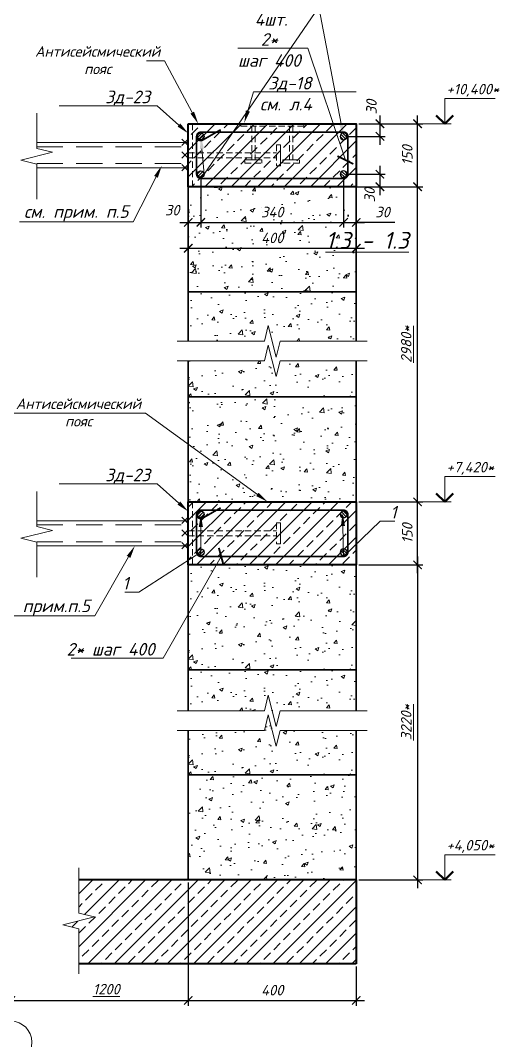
# Model space of a CAD drawing. Header units: millimetres. Extents: x -1807136 to 69844, y 23614 to 410608.
# Drawn here: x 14688 to 15829, y 41194 to 43622 of the extents above; entities that cross this region are included whole.
import ezdxf
from ezdxf import colors
from ezdxf.entities.mleader import LeaderData, LeaderLine
from ezdxf.enums import TextEntityAlignment as Align
from ezdxf.math import Vec2, Vec3

# ---------------------------------------------------------------- set-up
doc = ezdxf.new("R2010")
doc.units = ezdxf.units.MM
doc.header["$PDMODE"] = 3
doc.linetypes.add('HIDDEN', pattern=[0.375, 0.25, -0.125])
doc.layers.get('0').update_dxf_attribs({"lineweight": 5})
doc.layers.get('Defpoints').update_dxf_attribs({"lineweight": 0})
for name, color, linetype, lineweight in [('!!!Металл', 7, 'Continuous', 15), ('#Cварка', 96, 'Continuous', 30), ('#Dimensions', 7, 'Continuous', 9), ('#Арматура', 152, 'Continuous', 30), ('#Бетон разрез', 22, 'Continuous', 40), ('#Выноски', 7, 'Continuous', 15), ('#Газобетон', 152, 'Continuous', 35), ('#Оси', 7, 'Continuous', 9), ('#разм', 7, 'Continuous', 9), ('A-okno', 7, 'Continuous', 0), ('k_ Каркасы', 66, 'Continuous', 0)]:
    doc.layers.add(name, color=color, linetype=linetype, lineweight=lineweight)
doc.layers.add('#Hatch', color=7, linetype='Continuous', lineweight=5, true_color=0x525252)
doc.styles.add('STEP PR', font='isocpeui.ttf')
doc.dimstyles.new('SPDS', dxfattribs={"dimscale": 10, "dimtxt": 2.5, "dimasz": 2, "dimexe": 1.25, "dimexo": 0.625, "dimtad": 1, "dimdec": 0, "dimrnd": 0.001, "dimtxsty": 'STEP PR', "dimblk": 'ARCHTICK', "dimcen": 2.5, "dimdle": 2, "dimclrd": 256, "dimclre": 256, "dimclrt": 7, "dimadec": 0, "dimazin": 2, "dimtfac": 0.75, "dimtdec": 0, "dimtmove": 1, "dimatfit": 3, "dimfxl": 1, "dimtolj": 1, "dimarcsym": 1})

# ---------------------------------------------------------------- blocks, each defined once
blk = doc.blocks.new('*U45')
at = {"color": 0, "linetype": 'ByBlock', "lineweight": -2}
for p, q in [((2.78125, 0), (3.09375, 1.25)), ((3.09375, 1.25), (3.71875, -1.25)), ((2.78125, 0), (0, 0)), ((3.71875, -1.25), (4.03125, 0)), ((6.8125, 0), (4.03125, 0))]:
    blk.add_line(p, q, dxfattribs=at)
blk = doc.blocks.new('*U7')
at = {"layer": '#Арматура', "lineweight": 0}
h = blk.add_hatch(dxfattribs=at)
h.set_pattern_fill('ANSI31', scale=1.6)
edge = h.paths.add_edge_path()
edge.add_arc((0, 8), 8, 0, 360)
blk.add_circle((0, 8), 8)
blk = doc.blocks.new('Г.б.250х400')
at = {"layer": '#Hatch'}
h = blk.add_hatch(dxfattribs=at)
h.set_pattern_fill('AR-CONC', color=256, scale=0.5)
h.paths.add_polyline_path([(400, 250), (0, 250), (0, 0), (400, 0)])
at = {"layer": '#Газобетон'}
blk.add_lwpolyline([(0, 0), (400, 0), (400, 250), (0, 250)], close=True, dxfattribs=at)
blk = doc.blocks.new('*U309')
at = {"color": 0, "linetype": 'ByBlock', "lineweight": -2}
for p, q in [((2.78125, 0), (3.09375, 1.25)), ((3.09375, 1.25), (3.71875, -1.25)), ((2.78125, 0), (0, 0)), ((3.71875, -1.25), (4.03125, 0)), ((6.8125, 0), (4.03125, 0))]:
    blk.add_line(p, q, dxfattribs=at)
blk = doc.blocks.new('*U13')
at = {"color": 0, "linetype": 'ByBlock', "lineweight": -2}
for p, q in [((6.917, 0), (7.229, 1.25)), ((7.229, 1.25), (7.854, -1.25)), ((6.917, 0), (0, 0)), ((7.854, -1.25), (8.167, 0)), ((15.083, 0), (8.167, 0))]:
    blk.add_line(p, q, dxfattribs=at)
blk = doc.blocks.new('*U11')
at = {"color": 0, "linetype": 'ByBlock', "lineweight": -2}
for p, q in [((3.583, 0), (3.896, 1.25)), ((3.896, 1.25), (4.521, -1.25)), ((3.583, 0), (0, 0)), ((4.521, -1.25), (4.833, 0)), ((8.417, 0), (4.833, 0))]:
    blk.add_line(p, q, dxfattribs=at)
blk = doc.blocks.new('*U16')
for p, q in [((-0.5, 0.5), (0.5, -0.5)), ((0.5, 0.5), (-0.5, -0.5)), ((1.5, 0.5), (2.5, -0.5)), ((2.5, 0.5), (1.5, -0.5)), ((3.5, 0.5), (4.5, -0.5)), ((4.5, 0.5), (3.5, -0.5))]:
    blk.add_line(p, q)
blk = doc.blocks.new('*U21')
at = {"layer": '#разм', "ltscale": 100, "elevation": 0}
for points in [[(4577173, -920400), (4578375, -920400)], [(4577173, -921000), (4577173, -920400)], [(4575899, -921000), (4577323, -921000)]]:
    blk.add_lwpolyline(points, dxfattribs=at)
at = {"layer": 'A-okno', "color": 0, "lineweight": 50, "ltscale": 100, "elevation": 0}
for points in [[(4577173, -921000), (4576973, -920800)], [(4577173, -921000), (4577373, -920800)]]:
    blk.add_lwpolyline(points, dxfattribs=at)
at = {"layer": '#разм', "style": 'STEP PR'}
for tag, p in [('ОТМЕТКА', (4577216, -920299)), ('ПРИМЕЧАНИЕ', (4577314, -920711))]:
    blk.add_attdef(tag, p, '', height=250, dxfattribs=at)
blk = doc.blocks.new('_ArchTick')
at = {"color": 0, "linetype": 'ByBlock', "const_width": 0.15}
blk.add_lwpolyline([(-0.5, -0.5), (0.5, 0.5)], dxfattribs=at)
blk = doc.blocks.new('*D25')
at = {"layer": '#Dimensions', "lineweight": -2, "transparency": 16777216}
for p, q in [((15633.8, 42346.4), (15633.8, 41556.4)), ((15493.9, 42326.4), (15646.3, 42326.4)), ((15493.9, 41576.4), (15646.3, 41576.4))]:
    blk.add_line(p, q, dxfattribs=at)
at = {"layer": 'Defpoints', "color": 0, "lineweight": 40, "transparency": 16777216}
for p in [(15487.7, 42326.4), (15487.7, 41576.4), (15633.8, 41576.4)]:
    blk.add_point(p, dxfattribs=at)
at = {"layer": '#Dimensions', "lineweight": -2, "transparency": 16777216, "xscale": 20, "yscale": 20, "zscale": 20}
for p, rotation in [((15633.8, 42326.4), 90), ((15633.8, 41576.4), 270)]:
    blk.add_blockref('_ArchTick', p, dxfattribs=dict(at, rotation=rotation))
at = {"layer": '#Dimensions', "transparency": 16777216, "insert": (15606.8, 41951.4), "char_height": 25, "attachment_point": 5, "rotation": 90, "style": 'STEP PR'}
blk.add_mtext('\\A1;\\L3220*', dxfattribs=at)
blk = doc.blocks.new('*D26')
at = {"layer": '#Dimensions', "lineweight": -2, "transparency": 16777216}
for p, q in [((15493.9, 42476.4), (15646.3, 42476.4)), ((15633.8, 42306.4), (15633.8, 42496.4)), ((15493.9, 42326.4), (15646.3, 42326.4))]:
    blk.add_line(p, q, dxfattribs=at)
at = {"layer": 'Defpoints', "color": 0, "lineweight": 40, "transparency": 16777216}
for p in [(15487.7, 42476.4), (15633.8, 42476.4), (15487.7, 42326.4)]:
    blk.add_point(p, dxfattribs=at)
at = {"layer": '#Dimensions', "lineweight": -2, "transparency": 16777216, "xscale": 20, "yscale": 20, "zscale": 20}
for p, rotation in [((15633.8, 42476.4), 90), ((15633.8, 42326.4), 270)]:
    blk.add_blockref('_ArchTick', p, dxfattribs=dict(at, rotation=rotation))
at = {"layer": '#Dimensions', "transparency": 16777216, "insert": (15609.3, 42401.4), "char_height": 25, "attachment_point": 5, "rotation": 90, "style": 'STEP PR'}
blk.add_mtext('\\A1;150', dxfattribs=at)
blk = doc.blocks.new('*D27')
at = {"layer": '#Dimensions', "lineweight": -2, "transparency": 16777216}
for p, q in [((15633.8, 42456.4), (15633.8, 43246.4)), ((15493.9, 43226.4), (15646.3, 43226.4)), ((15493.9, 42476.4), (15646.3, 42476.4))]:
    blk.add_line(p, q, dxfattribs=at)
at = {"layer": 'Defpoints', "color": 0, "lineweight": 40, "transparency": 16777216}
for p in [(15487.7, 43226.4), (15633.8, 43226.4), (15487.7, 42476.4)]:
    blk.add_point(p, dxfattribs=at)
at = {"layer": '#Dimensions', "lineweight": -2, "transparency": 16777216, "xscale": 20, "yscale": 20, "zscale": 20}
for p, rotation in [((15633.8, 43226.4), 90), ((15633.8, 42476.4), 270)]:
    blk.add_blockref('_ArchTick', p, dxfattribs=dict(at, rotation=rotation))
at = {"layer": '#Dimensions', "transparency": 16777216, "insert": (15606.8, 42851.4), "char_height": 25, "attachment_point": 5, "rotation": 90, "style": 'STEP PR'}
blk.add_mtext('\\A1;\\L2980*', dxfattribs=at)
blk = doc.blocks.new('*D28')
at = {"layer": '#Dimensions', "lineweight": -2, "transparency": 16777216}
for p, q in [((15493.9, 43376.4), (15646.3, 43376.4)), ((15633.8, 43206.4), (15633.8, 43396.4)), ((15493.9, 43226.4), (15646.3, 43226.4))]:
    blk.add_line(p, q, dxfattribs=at)
at = {"layer": 'Defpoints', "color": 0, "lineweight": 40, "transparency": 16777216}
for p in [(15487.7, 43376.4), (15633.8, 43376.4), (15487.7, 43226.4)]:
    blk.add_point(p, dxfattribs=at)
at = {"layer": '#Dimensions', "lineweight": -2, "transparency": 16777216, "xscale": 20, "yscale": 20, "zscale": 20}
for p, rotation in [((15633.8, 43376.4), 90), ((15633.8, 43226.4), 270)]:
    blk.add_blockref('_ArchTick', p, dxfattribs=dict(at, rotation=rotation))
at = {"layer": '#Dimensions', "transparency": 16777216, "insert": (15609.3, 43301.4), "char_height": 25, "attachment_point": 5, "rotation": 90, "style": 'STEP PR'}
blk.add_mtext('\\A1;150', dxfattribs=at)
blk = doc.blocks.new('*D39')
at = {"layer": '#Dimensions', "lineweight": -2, "transparency": 16777216}
for p, q in [((15087.7, 43370.1), (15087.7, 43067.6)), ((15487.7, 43370.1), (15487.7, 43067.6)), ((15067.7, 43080.1), (15507.7, 43080.1))]:
    blk.add_line(p, q, dxfattribs=at)
at = {"layer": 'Defpoints', "color": 0, "lineweight": 40, "transparency": 16777216}
for p in [(15087.7, 43376.4), (15487.7, 43376.4), (15487.7, 43080.1)]:
    blk.add_point(p, dxfattribs=at)
at = {"layer": '#Dimensions', "lineweight": -2, "transparency": 16777216, "xscale": 20, "yscale": 20, "zscale": 20, "rotation": 180}
blk.add_blockref('_ArchTick', (15087.7, 43080.1), dxfattribs=at)
at = {"layer": '#Dimensions', "lineweight": -2, "transparency": 16777216, "xscale": 20, "yscale": 20, "zscale": 20}
blk.add_blockref('_ArchTick', (15487.7, 43080.1), dxfattribs=at)
at = {"layer": '#Dimensions', "transparency": 16777216, "insert": (15287.7, 43104.6), "char_height": 25, "attachment_point": 5, "style": 'STEP PR'}
blk.add_mtext('\\A1;400', dxfattribs=at)
blk = doc.blocks.new('*D40')
at = {"layer": '#Dimensions', "lineweight": -2, "transparency": 16777216}
for p, q in [((15117.7, 43250.1), (15117.7, 43129.2)), ((15087.7, 43220.1), (15087.7, 43129.2)), ((15067.7, 43141.7), (15137.7, 43141.7))]:
    blk.add_line(p, q, dxfattribs=at)
at = {"layer": 'Defpoints', "color": 0, "lineweight": 40, "transparency": 16777216}
for p in [(15117.7, 43256.4), (15087.7, 43226.4), (15117.7, 43141.7)]:
    blk.add_point(p, dxfattribs=at)
at = {"layer": '#Dimensions', "lineweight": -2, "transparency": 16777216, "xscale": 20, "yscale": 20, "zscale": 20, "rotation": 180}
blk.add_blockref('_ArchTick', (15087.7, 43141.7), dxfattribs=at)
at = {"layer": '#Dimensions', "lineweight": -2, "transparency": 16777216, "xscale": 20, "yscale": 20, "zscale": 20}
blk.add_blockref('_ArchTick', (15117.7, 43141.7), dxfattribs=at)
at = {"layer": '#Dimensions', "transparency": 16777216, "insert": (15049.5, 43170.7), "char_height": 25, "attachment_point": 5, "style": 'STEP PR'}
blk.add_mtext('\\A1;30', dxfattribs=at)
blk = doc.blocks.new('*D41')
at = {"layer": '#Dimensions', "lineweight": -2, "transparency": 16777216}
for p, q in [((15117.7, 43250.1), (15117.7, 43129.2)), ((15457.7, 43250.1), (15457.7, 43129.2)), ((15097.7, 43141.7), (15477.7, 43141.7))]:
    blk.add_line(p, q, dxfattribs=at)
at = {"layer": 'Defpoints', "color": 0, "lineweight": 40, "transparency": 16777216}
for p in [(15117.7, 43256.4), (15457.7, 43256.4), (15457.7, 43141.7)]:
    blk.add_point(p, dxfattribs=at)
at = {"layer": '#Dimensions', "lineweight": -2, "transparency": 16777216, "xscale": 20, "yscale": 20, "zscale": 20, "rotation": 180}
blk.add_blockref('_ArchTick', (15117.7, 43141.7), dxfattribs=at)
at = {"layer": '#Dimensions', "lineweight": -2, "transparency": 16777216, "xscale": 20, "yscale": 20, "zscale": 20}
blk.add_blockref('_ArchTick', (15457.7, 43141.7), dxfattribs=at)
at = {"layer": '#Dimensions', "transparency": 16777216, "insert": (15287.7, 43166.2), "char_height": 25, "attachment_point": 5, "style": 'STEP PR'}
blk.add_mtext('\\A1;340', dxfattribs=at)
blk = doc.blocks.new('*D42')
at = {"layer": '#Dimensions', "lineweight": -2, "transparency": 16777216}
for p, q in [((15457.7, 43250.1), (15457.7, 43129.2)), ((15487.7, 43220.1), (15487.7, 43129.2)), ((15437.7, 43141.7), (15507.7, 43141.7)), ((15579.9, 43141.7), (15487.7, 43141.7))]:
    blk.add_line(p, q, dxfattribs=at)
at = {"layer": 'Defpoints', "color": 0, "lineweight": 40, "transparency": 16777216}
for p in [(15457.7, 43256.4), (15487.7, 43226.4), (15487.7, 43141.7)]:
    blk.add_point(p, dxfattribs=at)
at = {"layer": '#Dimensions', "lineweight": -2, "transparency": 16777216, "xscale": 20, "yscale": 20, "zscale": 20, "rotation": 180}
blk.add_blockref('_ArchTick', (15457.7, 43141.7), dxfattribs=at)
at = {"layer": '#Dimensions', "lineweight": -2, "transparency": 16777216, "xscale": 20, "yscale": 20, "zscale": 20}
blk.add_blockref('_ArchTick', (15487.7, 43141.7), dxfattribs=at)
at = {"layer": '#Dimensions', "transparency": 16777216, "insert": (15550.4, 43166.2), "char_height": 25, "attachment_point": 5, "style": 'STEP PR'}
blk.add_mtext('\\A1;30', dxfattribs=at)
blk = doc.blocks.new('*D43')
at = {"layer": '#Dimensions', "lineweight": -2, "transparency": 16777216}
for p, q in [((15493.9, 43376.4), (15556.6, 43376.4)), ((15544.1, 43396.4), (15544.1, 43326.4)), ((15463.9, 43346.4), (15556.6, 43346.4))]:
    blk.add_line(p, q, dxfattribs=at)
at = {"layer": 'Defpoints', "color": 0, "lineweight": 40, "transparency": 16777216}
for p in [(15487.7, 43376.4), (15457.7, 43346.4), (15544.1, 43346.4)]:
    blk.add_point(p, dxfattribs=at)
at = {"layer": '#Dimensions', "lineweight": -2, "transparency": 16777216, "xscale": 20, "yscale": 20, "zscale": 20}
for p, rotation in [((15544.1, 43376.4), 90), ((15544.1, 43346.4), 270)]:
    blk.add_blockref('_ArchTick', p, dxfattribs=dict(at, rotation=rotation))
at = {"layer": '#Dimensions', "transparency": 16777216, "insert": (15523.9, 43416.1), "char_height": 25, "attachment_point": 5, "rotation": 90, "style": 'STEP PR'}
blk.add_mtext('\\A1;30', dxfattribs=at)
blk = doc.blocks.new('*D44')
at = {"layer": '#Dimensions', "lineweight": -2, "transparency": 16777216}
for p, q in [((15463.9, 43256.4), (15556.6, 43256.4)), ((15544.1, 43276.4), (15544.1, 43206.4)), ((15463.9, 43226.4), (15556.6, 43226.4))]:
    blk.add_line(p, q, dxfattribs=at)
at = {"layer": 'Defpoints', "color": 0, "lineweight": 40, "transparency": 16777216}
for p in [(15457.7, 43256.4), (15457.7, 43226.4), (15544.1, 43226.4)]:
    blk.add_point(p, dxfattribs=at)
at = {"layer": '#Dimensions', "lineweight": -2, "transparency": 16777216, "xscale": 20, "yscale": 20, "zscale": 20}
for p, rotation in [((15544.1, 43256.4), 90), ((15544.1, 43226.4), 270)]:
    blk.add_blockref('_ArchTick', p, dxfattribs=dict(at, rotation=rotation))
at = {"layer": '#Dimensions', "transparency": 16777216, "insert": (15519.6, 43206.4), "char_height": 25, "attachment_point": 5, "rotation": 90, "style": 'STEP PR'}
blk.add_mtext('\\A1;30', dxfattribs=at)
blk = doc.blocks.new('*D77')
at = {"layer": '#Dimensions', "lineweight": -2, "transparency": 16777216}
for p, q in [((15087.7, 41570.1), (15087.7, 41276.9)), ((14665.4, 41320.3), (14665.4, 41276.9)), ((14645.4, 41289.4), (15107.7, 41289.4))]:
    blk.add_line(p, q, dxfattribs=at)
at = {"layer": 'Defpoints', "color": 0, "lineweight": 40, "transparency": 16777216}
for p in [(15087.7, 41576.4), (14665.4, 41326.5), (15087.7, 41289.4)]:
    blk.add_point(p, dxfattribs=at)
at = {"layer": '#Dimensions', "lineweight": -2, "transparency": 16777216, "xscale": 20, "yscale": 20, "zscale": 20, "rotation": 180}
blk.add_blockref('_ArchTick', (14665.4, 41289.4), dxfattribs=at)
at = {"layer": '#Dimensions', "lineweight": -2, "transparency": 16777216, "xscale": 20, "yscale": 20, "zscale": 20}
blk.add_blockref('_ArchTick', (15087.7, 41289.4), dxfattribs=at)
at = {"layer": '#Dimensions', "transparency": 16777216, "insert": (14892.8, 41316.4), "char_height": 25, "attachment_point": 5, "style": 'STEP PR'}
blk.add_mtext('\\A1;\\L1200', dxfattribs=at)
blk = doc.blocks.new('*D308')
at = {"layer": '#Dimensions', "lineweight": -2, "transparency": 16777216}
for p, q in [((15087.7, 41570.1), (15087.7, 41276.9)), ((15487.7, 41370.1), (15487.7, 41276.9)), ((15067.7, 41289.4), (15507.7, 41289.4))]:
    blk.add_line(p, q, dxfattribs=at)
at = {"layer": 'Defpoints', "color": 0, "lineweight": 40, "transparency": 16777216}
for p in [(15087.7, 41576.4), (15487.7, 41376.4), (15487.7, 41289.4)]:
    blk.add_point(p, dxfattribs=at)
at = {"layer": '#Dimensions', "lineweight": -2, "transparency": 16777216, "xscale": 20, "yscale": 20, "zscale": 20, "rotation": 180}
blk.add_blockref('_ArchTick', (15087.7, 41289.4), dxfattribs=at)
at = {"layer": '#Dimensions', "lineweight": -2, "transparency": 16777216, "xscale": 20, "yscale": 20, "zscale": 20}
blk.add_blockref('_ArchTick', (15487.7, 41289.4), dxfattribs=at)
at = {"layer": '#Dimensions', "transparency": 16777216, "insert": (15287.7, 41313.9), "char_height": 25, "attachment_point": 5, "style": 'STEP PR'}
blk.add_mtext('\\A1;400', dxfattribs=at)

msp = doc.modelspace()

# ---------------------------------------------------------------- hatches: boundary and pattern name
at = {"layer": '#Hatch'}
h = msp.add_hatch(dxfattribs=at)
h.set_pattern_fill('ANSI33', color=256, scale=7, style=0)
h.paths.add_polyline_path([(15487.7, 43376.4), (15087.7, 43376.4), (15087.7, 43226.4), (15487.7, 43226.4)])
h.paths.add_polyline_path([(15487.7, 42476.4), (15087.7, 42476.4), (15087.7, 42326.4), (15487.7, 42326.4)])
h = msp.add_hatch(dxfattribs=at)
h.set_pattern_fill('AR-CONC', color=256, scale=0.5)
h.set_pattern_definition([(50, (15087.68, 42726.39), (91.092, -7.97), [9.525, -104.775]), (355, (15087.68, 42726.39), (-17.622, 95.528), [7.62, -83.82]), (100.451, (15095.27, 42725.73), (73.47, 87.559), [8.095, -89.045]), (46.184, (15087.68, 42751.79), (135.54, -21.02), [14.287, -157.162]), (96.636, (15098.98, 42750.04), (118.702, 123.713), [12.143, -133.568]), (351.184, (15087.68, 42751.8), (118.7, 123.713), [11.43, -125.73]), (21, (15100.38, 42745.44), (75.807, -51.133), [9.525, -104.775]), (326, (15100.38, 42745.44), (30.901, 92.094), [7.62, -83.82]), (71.451, (15106.7, 42741.18), (106.708, 40.961), [8.095, -89.045]), (37.5, (15087.683, 42726.393), (1.5443, 42.2775), [0, -82.804, 0, -85.09, 0, -84.1375]), (7.5, (15087.683, 42726.393), (33.41, 50.0903), [0, -48.514, 0, -80.899, 0, -32.0675]), (327.5, (15059.36, 42726.393), (67.7953, -2.8644), [0, -31.75, 0, -99.06, 0, -131.445]), (317.5, (15046.66, 42726.393), (74.0646, 12.713), [0, -41.275, 0, -65.786, 0, -93.345])])
h.paths.add_polyline_path([(15087.7, 42858.6), (15268.9, 42858.6), (15278.3, 42896.1), (15297.1, 42821.1), (15306.4, 42858.6), (15487.7, 42858.6), (15487.7, 42976.4), (15087.7, 42976.4)])
h.paths.add_polyline_path([(15268.9, 42812), (15087.7, 42812), (15087.7, 42726.4), (15487.7, 42726.4), (15487.7, 42812), (15306.4, 42812), (15297.1, 42774.5), (15278.3, 42849.5)])
h = msp.add_hatch(dxfattribs=at)
h.set_pattern_fill('AR-CONC', color=256, scale=0.5)
h.set_pattern_definition([(50, (15087.68, 42076.39), (91.092, -7.97), [9.525, -104.775]), (355, (15087.68, 42076.39), (-17.622, 95.528), [7.62, -83.82]), (100.451, (15095.27, 42075.73), (73.47, 87.559), [8.095, -89.045]), (46.184, (15087.68, 42101.79), (135.54, -21.02), [14.287, -157.162]), (96.636, (15098.98, 42100.04), (118.702, 123.713), [12.143, -133.568]), (351.184, (15087.68, 42101.8), (118.7, 123.713), [11.43, -125.73]), (21, (15100.38, 42095.44), (75.807, -51.133), [9.525, -104.775]), (326, (15100.38, 42095.44), (30.901, 92.094), [7.62, -83.82]), (71.451, (15106.7, 42091.18), (106.708, 40.961), [8.095, -89.045]), (37.5, (15087.683, 42076.393), (1.5443, 42.2775), [0, -82.804, 0, -85.09, 0, -84.1375]), (7.5, (15087.683, 42076.393), (33.41, 50.0903), [0, -48.514, 0, -80.899, 0, -32.0675]), (327.5, (15059.36, 42076.393), (67.7953, -2.8644), [0, -31.75, 0, -99.06, 0, -131.445]), (317.5, (15046.66, 42076.393), (74.0646, 12.713), [0, -41.275, 0, -65.786, 0, -93.345])])
h.paths.add_polyline_path([(15487.7, 42326.4), (15087.7, 42326.4), (15087.7, 42076.4), (15487.7, 42076.4)])
h = msp.add_hatch(dxfattribs=at)
h.set_pattern_fill('AR-CONC', color=256, scale=0.5)
h.set_pattern_definition([(50, (15087.68, 41826.39), (91.092, -7.97), [9.525, -104.775]), (355, (15087.68, 41826.39), (-17.622, 95.528), [7.62, -83.82]), (100.451, (15095.27, 41825.73), (73.47, 87.559), [8.095, -89.045]), (46.184, (15087.68, 41851.79), (135.54, -21.02), [14.287, -157.162]), (96.636, (15098.98, 41850.04), (118.702, 123.713), [12.143, -133.568]), (351.184, (15087.68, 41851.8), (118.7, 123.713), [11.43, -125.73]), (21, (15100.38, 41845.44), (75.807, -51.133), [9.525, -104.775]), (326, (15100.38, 41845.44), (30.901, 92.094), [7.62, -83.82]), (71.451, (15106.7, 41841.18), (106.708, 40.961), [8.095, -89.045]), (37.5, (15087.683, 41826.393), (1.5443, 42.2775), [0, -82.804, 0, -85.09, 0, -84.1375]), (7.5, (15087.683, 41826.393), (33.41, 50.0903), [0, -48.514, 0, -80.899, 0, -32.0675]), (327.5, (15059.36, 41826.393), (67.7953, -2.8644), [0, -31.75, 0, -99.06, 0, -131.445]), (317.5, (15046.66, 41826.393), (74.0646, 12.713), [0, -41.275, 0, -65.786, 0, -93.345])])
h.paths.add_polyline_path([(15087.7, 41978.7), (15268.9, 41978.7), (15278.3, 42016.2), (15297.1, 41941.2), (15306.4, 41978.7), (15487.7, 41978.7), (15487.7, 42076.4), (15087.7, 42076.4)])
h.paths.add_polyline_path([(15268.9, 41932), (15087.7, 41932), (15087.7, 41826.4), (15487.7, 41826.4), (15487.7, 41932), (15306.4, 41932), (15297.1, 41894.5), (15278.3, 41969.5)])
h = msp.add_hatch(dxfattribs=at)
h.set_pattern_fill('ANSI33', color=256, scale=7, style=0)
h.paths.add_polyline_path([(15487.7, 41576.4), (14826.9, 41576.4), (14826.9, 41497.5), (14864.4, 41488.1), (14789.4, 41469.3), (14826.9, 41460), (14826.9, 41376.4), (15487.7, 41376.4)])

# ---------------------------------------------------------------- linework, layer by layer
at = {"layer": '!!!Металл'}
for points in [[(14726.9, 43331.4), (15087.7, 43331.4)], [(14726.9, 43271.4), (15087.7, 43271.4)], [(14726.9, 42431.4), (15087.7, 42431.4)], [(14726.9, 42371.4), (15087.7, 42371.4)]]:
    msp.add_lwpolyline(points, dxfattribs=at)
at = {"layer": '!!!Металл', "linetype": 'HIDDEN', "ltscale": 250}
for points in [[(14726.9, 43321.4), (15087.7, 43321.4)], [(14726.9, 42421.4), (15087.7, 42421.4)]]:
    msp.add_lwpolyline(points, dxfattribs=at)
at = {"layer": '#Арматура', "linetype": 'HIDDEN', "lineweight": 18, "ltscale": 60}
for points in [[(15087.7, 43376.4), (15097.7, 43376.4), (15097.7, 43226.4), (15087.7, 43226.4)], [(15212.7, 43376.4), (15212.7, 43370.4), (15362.7, 43370.4), (15362.7, 43376.4)], [(15307.7, 43326.4), (15297.7, 43326.4), (15297.7, 43276.4), (15307.7, 43276.4)], [(15222.7, 43290.4), (15222.7, 43282.4), (15262.7, 43282.4), (15262.7, 43290.4)], [(15352.7, 43290.4), (15352.7, 43282.4), (15312.7, 43282.4), (15312.7, 43290.4)], [(15087.7, 42476.4), (15097.7, 42476.4), (15097.7, 42326.4), (15087.7, 42326.4)], [(15307.7, 42426.4), (15297.7, 42426.4), (15297.7, 42376.4), (15307.7, 42376.4)]]:
    msp.add_lwpolyline(points, close=True, dxfattribs=at)
for points in [[(15097.7, 43376.4), (15097.7, 43226.4)], [(15238.7, 43370.4), (15238.7, 43290.4)], [(15246.7, 43370.4), (15246.7, 43290.4)], [(15328.7, 43370.4), (15328.7, 43290.4)], [(15336.7, 43370.4), (15336.7, 43290.4)], [(15297.7, 43326.4), (15297.7, 43276.4)], [(15307.7, 43326.4), (15307.7, 43276.4)], [(15087.7, 43307.4), (15297.7, 43307.4)], [(15087.7, 43295.4), (15297.7, 43295.4)], [(15238.7, 43290.4), (15246.7, 43290.4)], [(15336.7, 43290.4), (15328.7, 43290.4)], [(15097.7, 42476.4), (15097.7, 42326.4)], [(15087.7, 42407.4), (15297.7, 42407.4)], [(15297.7, 42426.4), (15297.7, 42376.4)], [(15307.7, 42426.4), (15307.7, 42376.4)], [(15087.7, 42395.4), (15297.7, 42395.4)]]:
    msp.add_lwpolyline(points, dxfattribs=at)
at = {"layer": '#Бетон разрез'}
for points in [[(15087.7, 43376.4), (15487.7, 43376.4), (15487.7, 43226.4), (15087.7, 43226.4)], [(15087.7, 42476.4), (15487.7, 42476.4), (15487.7, 42326.4), (15087.7, 42326.4)]]:
    msp.add_lwpolyline(points, close=True, dxfattribs=at)
for points in [[(15487.7, 41576.4), (14826.9, 41576.4)], [(15487.7, 41576.4), (15487.7, 41376.4)], [(15487.7, 41376.4), (14826.9, 41376.4)]]:
    msp.add_lwpolyline(points, dxfattribs=at)
at = {"layer": '#Газобетон'}
for points in [[(15487.7, 42858.6), (15487.7, 42976.4), (15087.7, 42976.4), (15087.7, 42858.6)], [(15087.7, 42812), (15087.7, 42726.4), (15487.7, 42726.4), (15487.7, 42812)], [(15487.7, 41978.7), (15487.7, 42076.4), (15087.7, 42076.4), (15087.7, 41978.7)], [(15087.7, 41932), (15087.7, 41826.4), (15487.7, 41826.4), (15487.7, 41932)]]:
    msp.add_lwpolyline(points, dxfattribs=at)
msp.add_lwpolyline([(15087.7, 42076.4), (15487.7, 42076.4), (15487.7, 42326.4), (15087.7, 42326.4)], close=True, dxfattribs=at)
at = {"layer": '#Оси', "linetype": 'Continuous', "ltscale": 100}
msp.add_circle((14665.4, 41190.2), 50, dxfattribs=at)
at = {"linetype": 'HIDDEN', "ltscale": 20}
for points in [[(15087.7, 43307.4), (15097.7, 43307.4)], [(15087.7, 43295.4), (15097.7, 43295.4)], [(15087.7, 42407.4), (15097.7, 42407.4)], [(15087.7, 42395.4), (15097.7, 42395.4)]]:
    msp.add_lwpolyline(points, dxfattribs=at)
at = {"linetype": 'HIDDEN', "ltscale": 250}
for points in [[(14726.9, 43281.4), (15087.7, 43281.4)], [(14726.9, 42381.4), (15087.7, 42381.4)]]:
    msp.add_lwpolyline(points, dxfattribs=at)
at = {"layer": 'k_ Каркасы', "const_width": 4}
for points in [[(15107.7, 43346.4), (15107.7, 43256.4, 0.414214), (15117.7, 43246.4), (15457.7, 43246.4, 0.414214), (15467.7, 43256.4), (15467.7, 43346.4, 0.414214), (15457.7, 43356.4), (15117.7, 43356.4, 0.414214), (15107.7, 43346.4, 0.414214), (15117.7, 43336.4, 0.098491), (15121.5, 43337.2), (15164.8, 43362.2)], [(15107.7, 42446.4), (15107.7, 42356.4, 0.414214), (15117.7, 42346.4), (15457.7, 42346.4, 0.414214), (15467.7, 42356.4), (15467.7, 42446.4, 0.414214), (15457.7, 42456.4), (15117.7, 42456.4, 0.414214), (15107.7, 42446.4, 0.414214), (15117.7, 42436.4, 0.098491), (15121.5, 42437.2), (15164.8, 42462.2)]]:
    msp.add_lwpolyline(points, format="xyb", dxfattribs=at)

# ---------------------------------------------------------------- block references
at = {"layer": '#Cварка', "xscale": -15, "yscale": 15, "zscale": 15, "rotation": 90}
for p in [(15080.2, 43332.2), (15080.2, 42432.2)]:
    msp.add_blockref('*U16', p, dxfattribs=at)
at = {"layer": '#Dimensions', "xscale": 0.1, "yscale": 0.1, "zscale": 0.1}
for p, values in [((-442018.9, 135476.4, 0), {'ОТМЕТКА': '+10,400*'}), ((-442018.9, 134576.4, 0), {'ОТМЕТКА': '+7,420*'}), ((-442018.9, 133676.4, 0), {'ОТМЕТКА': '+4,050*'})]:
    msp.add_blockref('*U21', p, dxfattribs=at).add_auto_attribs(values)
at = {"layer": '#Арматура'}
for p in [(15117.7, 43338.4), (15117.7, 43248.4), (15117.7, 42438.4), (15117.7, 42348.4)]:
    msp.add_blockref('*U7', p, dxfattribs=at)
at = {"layer": '#Арматура', "xscale": -1}
for p in [(15457.7, 43338.4), (15457.7, 43248.4), (15457.7, 42438.4), (15457.7, 42348.4)]:
    msp.add_blockref('*U7', p, dxfattribs=at)
at = {"xscale": -30, "yscale": -30, "zscale": -30, "rotation": 270}
for name, p in [('*U45', (14726.9, 43196.9)), ('*U309', (14726.9, 42296.9)), ('*U11', (14826.9, 41352.5))]:
    msp.add_blockref(name, p, dxfattribs=at)
for p in [(15087.7, 42976.4), (15087.7, 42476.4), (15087.7, 41576.4)]:
    msp.add_blockref('Г.б.250х400', p)
at = {"xscale": -30, "yscale": -30, "zscale": -30}
for p in [(15513.9, 42858.6), (15513.9, 42812), (15513.9, 41978.7), (15513.9, 41932)]:
    msp.add_blockref('*U13', p, dxfattribs=at)

# ---------------------------------------------------------------- texts
at = {"layer": '#Dimensions', "style": 'STEP PR'}
msp.add_text('%%U1.3 - 1.3', height=40, dxfattribs=at).set_placement((15513.6, 43078.9), align=Align.CENTER)

# ---------------------------------------------------------------- dimensions: what is measured, and where the dimension line sits
at = {"layer": '#Dimensions'}
for base, p1, p2, picture, middle in [((15544.1, 43346.4), (15487.7, 43376.4), (15457.7, 43346.4), '*D43', (15548.4, 43416.1)), ((15544.1, 43226.4), (15457.7, 43256.4), (15457.7, 43226.4), '*D44', (15544.1, 43206.4))]:
    dim = msp.add_linear_dim(base=base, p1=p1, p2=p2, angle=90, dimstyle='SPDS', override={"dimscale": 10, "dimgap": 1.2, "dimrnd": 5, "dimtxsty": 'STEP PR', "dimblk1": 'ArchTick', "dimblk2": 'ArchTick', "dimsah": 1, "dimclrt": 256}, dxfattribs=at)
    dim.commit()
    dim.dimension.update_dxf_attribs({"geometry": picture, "text_midpoint": middle, "dimtype": 160})
for base, p1, p2, override, picture, middle in [((15487.7, 43080.1), (15087.7, 43376.4), (15487.7, 43376.4), {"dimscale": 10, "dimgap": 1.2, "dimrnd": 5, "dimtxsty": 'STEP PR', "dimblk1": 'ArchTick', "dimblk2": 'ArchTick', "dimsah": 1, "dimclrt": 256}, '*D39', (15287.7, 43104.6)), ((15457.7, 43141.7), (15117.7, 43256.4), (15457.7, 43256.4), {"dimscale": 10, "dimgap": 1.2, "dimrnd": 5, "dimtxsty": 'STEP PR', "dimblk1": 'ArchTick', "dimblk2": 'ArchTick', "dimsah": 1, "dimclrt": 256}, '*D41', (15287.7, 43166.2)), ((15487.7, 41289.4), (15087.7, 41576.4), (15487.7, 41376.4), {"dimgap": 1.2, "dimrnd": 5, "dimblk1": 'ArchTick', "dimblk2": 'ArchTick', "dimsah": 1, "dimclrt": 256}, '*D308', (15287.7, 41313.9))]:
    dim = msp.add_linear_dim(base=base, p1=p1, p2=p2, dimstyle='SPDS', override=override, dxfattribs=at)
    dim.commit()
    dim.dimension.update_dxf_attribs({"geometry": picture, "text_midpoint": middle})
for base, p1, p2, picture, middle in [((15633.8, 43376.4), (15487.7, 43226.4), (15487.7, 43376.4), '*D28', (15609.3, 43301.4)), ((15633.8, 42476.4), (15487.7, 42326.4), (15487.7, 42476.4), '*D26', (15609.3, 42401.4))]:
    dim = msp.add_linear_dim(base=base, p1=p1, p2=p2, angle=90, dimstyle='SPDS', override={"dimscale": 10, "dimgap": 1.2, "dimrnd": 5, "dimtxsty": 'STEP PR', "dimblk1": 'ArchTick', "dimblk2": 'ArchTick', "dimsah": 1, "dimclrt": 256}, dxfattribs=at)
    dim.commit()
    dim.dimension.update_dxf_attribs({"geometry": picture, "text_midpoint": middle})
for base, p1, p2, picture, middle in [((15117.7, 43141.7), (15087.7, 43226.4), (15117.7, 43256.4), '*D40', (15049.5, 43146.2)), ((15487.7, 43141.7), (15457.7, 43256.4), (15487.7, 43226.4), '*D42', (15550.4, 43138))]:
    dim = msp.add_linear_dim(base=base, p1=p1, p2=p2, dimstyle='SPDS', override={"dimscale": 10, "dimgap": 1.2, "dimrnd": 5, "dimtxsty": 'STEP PR', "dimblk1": 'ArchTick', "dimblk2": 'ArchTick', "dimsah": 1, "dimclrt": 256}, dxfattribs=at)
    dim.commit()
    dim.dimension.update_dxf_attribs({"geometry": picture, "text_midpoint": middle, "dimtype": 160})
for base, p1, p2, text, picture, middle in [((15633.8, 43226.4), (15487.7, 42476.4), (15487.7, 43226.4), '%%U2980*', '*D27', (15606.8, 42851.4)), ((15633.8, 41576.4), (15487.7, 42326.4), (15487.7, 41576.4), '%%U3220*', '*D25', (15606.8, 41951.4))]:
    dim = msp.add_linear_dim(base=base, p1=p1, p2=p2, angle=90, text=text, dimstyle='SPDS', override={"dimscale": 10, "dimgap": 1.2, "dimrnd": 5, "dimtxsty": 'STEP PR', "dimblk1": 'ArchTick', "dimblk2": 'ArchTick', "dimsah": 1, "dimclrt": 256}, dxfattribs=at)
    dim.commit()
    dim.dimension.update_dxf_attribs({"geometry": picture, "text_midpoint": middle})
dim = msp.add_linear_dim(base=(15087.7, 41289.4), p1=(14665.4, 41326.5), p2=(15087.7, 41576.4), text='%%U1200', dimstyle='SPDS', override={"dimgap": 1.2, "dimrnd": 5, "dimblk1": 'ArchTick', "dimblk2": 'ArchTick', "dimsah": 1, "dimclrt": 256}, dxfattribs=at)
dim.commit()
dim.dimension.update_dxf_attribs({"geometry": '*D77', "text_midpoint": (14892.8, 41289.4), "dimtype": 160})

# ---------------------------------------------------------------- leaders
at = {"layer": '#Выноски'}
ml = msp.add_multileader_mtext('Standard', dxfattribs=at)
ml.set_content('\\A1;     1\\~\\~\\~\\~\\~\\~\\P4шт.             ', color=256, style='STEP PR')
ml.set_leader_properties(color=256, linetype='ByLayer', lineweight=-1)
ml.build(insert=Vec2(0, 0))
ml.multileader.update_dxf_attribs({"text_left_attachment_type": 6, "text_right_attachment_type": 6, "dogleg_length": 0, "arrow_head_size": 30, "scale": 0.1})
ctx = ml.context
ctx.base_point, ctx.scale, ctx.char_height, ctx.arrow_head_size, ctx.landing_gap_size, ctx.plane_origin = Vec3(15171.6, 43653.7), 0.1, 30, 30, 12.5, Vec3(17849.8, 42126.1)
ctx.left_attachment, ctx.right_attachment, ctx.text_align_type = 6, 6, 1
notes = []
notes.append((ctx, [(1, (1, 1, 0), (15398.5, 43653.7), (-1, 0), 0, [(2, [(15117.7, 43346.4), (15125.7, 43256.4)], 0, []), (0, [(15457.7, 43346.4)], 0, [])])]))
ctx.mtext.insert, ctx.mtext.rotation, ctx.mtext.width, ctx.mtext.defined_height, ctx.mtext.alignment, ctx.mtext.flow_direction = Vec3(15285.1, 43689.7), 6.283185, 330.625, 77, 2, 5
ml = msp.add_multileader_mtext('Standard', dxfattribs=at)
ml.set_content('\\A1;2*\\Pшаг 400', color=256, style='STEP PR')
ml.set_leader_properties(color=256, linetype='ByLayer', lineweight=-1)
ml.set_arrow_properties(name='ARCHTICK')
ml.build(insert=Vec2(0, 0))
ml.multileader.update_dxf_attribs({"text_left_attachment_type": 6, "text_right_attachment_type": 6, "dogleg_length": 0, "arrow_head_size": 30, "scale": 0.1})
ctx = ml.context
ctx.base_point, ctx.scale, ctx.char_height, ctx.arrow_head_size, ctx.landing_gap_size, ctx.plane_origin = Vec3(15188.8, 43556), 0.1, 30, 30, 12.5, Vec3(16306.6, 42476.1)
ctx.left_attachment, ctx.right_attachment, ctx.text_align_type = 6, 6, 1
notes.append((ctx, [(1, (1, 1, 0), (15372.8, 43556), (-1, 0), 0, [(1, [(15461.9, 43290)], 0, [])])]))
ctx.mtext.insert, ctx.mtext.rotation, ctx.mtext.alignment, ctx.mtext.flow_direction = Vec3(15280.8, 43592), 6.283185, 2, 5
ml = msp.add_multileader_mtext('Standard', dxfattribs=at)
ml.set_content('{\\H0.83333x;Aнтисейсмический\\P\\pxqc;пояс\\A1;\\H1.2x;             }', color=256, style='STEP PR')
ml.set_leader_properties(color=256, linetype='ByLayer', lineweight=-1)
ml.build(insert=Vec2(0, 0))
ml.multileader.update_dxf_attribs({"text_left_attachment_type": 6, "text_right_attachment_type": 6, "dogleg_length": 0, "arrow_head_size": 30, "scale": 0.1})
ctx = ml.context
ctx.base_point, ctx.scale, ctx.char_height, ctx.arrow_head_size, ctx.landing_gap_size, ctx.plane_origin = Vec3(14712.5, 43526.1), 0.1, 30, 30, 12.5, Vec3(17319, 42143.3)
ctx.left_attachment, ctx.right_attachment, ctx.text_align_type = 6, 6, 1
notes.append((ctx, [(1, (1, 1, 0), (15031.4, 43526.1), (-1, 0), 0, [(1, [(15111.4, 43376.4)], 0, [])])]))
ctx.mtext.insert, ctx.mtext.rotation, ctx.mtext.width, ctx.mtext.defined_height, ctx.mtext.alignment, ctx.mtext.flow_direction = Vec3(14872, 43561.1), 6.283185, 304.221, 104, 2, 5
ml = msp.add_multileader_mtext('Standard', dxfattribs=at)
ml.set_content('\\A1; Зд-18\\Pсм. л.4           ', color=256, style='STEP PR')
ml.set_leader_properties(color=256, linetype='ByLayer', lineweight=-1)
ml.build(insert=Vec2(0, 0))
ml.multileader.update_dxf_attribs({"text_left_attachment_type": 6, "text_right_attachment_type": 6, "dogleg_length": 0, "arrow_head_size": 30, "scale": 0.1})
ctx = ml.context
ctx.base_point, ctx.scale, ctx.char_height, ctx.arrow_head_size, ctx.landing_gap_size, ctx.plane_origin = Vec3(15243.1, 43452.1), 0.1, 30, 30, 12.5, Vec3(18035.7, 42281)
ctx.left_attachment, ctx.right_attachment, ctx.text_align_type = 6, 6, 1
notes.append((ctx, [(0, (1, 1, 0), (15243.1, 43452.1), (1, 0), 0, [(3, [(15221.1, 43378.2)], 0, [])])]))
ctx.mtext.insert, ctx.mtext.rotation, ctx.mtext.alignment, ctx.mtext.flow_direction = Vec3(15320.2, 43488.1), 6.283185, 2, 5
ml = msp.add_multileader_mtext('Standard', dxfattribs=at)
ml.set_content('\\A1; Зд-23           ', color=256, style='STEP PR')
ml.set_leader_properties(color=256, linetype='ByLayer', lineweight=-1)
ml.build(insert=Vec2(0, 0))
ml.multileader.update_dxf_attribs({"text_left_attachment_type": 6, "text_right_attachment_type": 6, "dogleg_length": 0, "arrow_head_size": 30, "scale": 0.1})
ctx = ml.context
ctx.base_point, ctx.scale, ctx.char_height, ctx.arrow_head_size, ctx.landing_gap_size, ctx.plane_origin = Vec3(14853.5, 43419.3), 0.1, 30, 30, 12.5, Vec3(17743.6, 42281)
ctx.left_attachment, ctx.right_attachment, ctx.text_align_type = 6, 6, 1
notes.append((ctx, [(1, (1, 1, 0), (15014, 43419.3), (-1, 0), 0, [(3, [(15087.8, 43353.4)], 0, [])])]))
ctx.mtext.insert, ctx.mtext.rotation, ctx.mtext.alignment, ctx.mtext.flow_direction = Vec3(14933.8, 43455.3), 6.283185, 2, 5
ml = msp.add_multileader_mtext('Standard', dxfattribs=at)
ml.set_content('\\A1;см. прим. п.5', color=256, style='STEP PR')
ml.set_leader_properties(color=256, linetype='ByLayer', lineweight=-1)
ml.build(insert=Vec2(0, 0))
ml.multileader.update_dxf_attribs({"text_left_attachment_type": 6, "text_right_attachment_type": 6, "dogleg_length": 0, "arrow_head_size": 30, "scale": 0.1})
ctx = ml.context
ctx.base_point, ctx.scale, ctx.char_height, ctx.arrow_head_size, ctx.landing_gap_size, ctx.plane_origin = Vec3(14685.6, 43143.3), 0.1, 30, 30, 12.5, Vec3(17635.2, 42012.8)
ctx.left_attachment, ctx.right_attachment, ctx.text_align_type = 6, 6, 1
notes.append((ctx, [(1, (1, 1, 0), (14956.4, 43143.3), (-1, 0), 0, [(3, [(15024.6, 43276.8)], 0, [])])]))
ctx.mtext.insert, ctx.mtext.rotation, ctx.mtext.alignment, ctx.mtext.flow_direction = Vec3(14821, 43182.3), 6.283185, 2, 5
ml = msp.add_multileader_mtext('Standard', dxfattribs=at)
ml.set_content('{\\H0.83333x;Aнтисейсмический\\P\\pxqc;пояс\\A1;\\H1.2x;             }', color=256, style='STEP PR')
ml.set_leader_properties(color=256, linetype='ByLayer', lineweight=-1)
ml.build(insert=Vec2(0, 0))
ml.multileader.update_dxf_attribs({"text_left_attachment_type": 6, "text_right_attachment_type": 6, "dogleg_length": 0, "arrow_head_size": 30, "scale": 0.1})
ctx = ml.context
ctx.base_point, ctx.scale, ctx.char_height, ctx.arrow_head_size, ctx.landing_gap_size, ctx.plane_origin = Vec3(14666.9, 42687.4), 0.1, 30, 30, 12.5, Vec3(17293.2, 41243.3)
ctx.left_attachment, ctx.right_attachment, ctx.text_align_type = 6, 6, 1
notes.append((ctx, [(1, (1, 1, 0), (14985.8, 42687.4), (-1, 0), 0, [(1, [(15276.6, 42476.4)], 0, [])])]))
ctx.mtext.insert, ctx.mtext.rotation, ctx.mtext.alignment, ctx.mtext.flow_direction = Vec3(14826.4, 42722.4), 6.283185, 2, 5
ml = msp.add_multileader_mtext('Standard', dxfattribs=at)
ml.set_content('\\A1; Зд-23           ', color=256, style='STEP PR')
ml.set_leader_properties(color=256, linetype='ByLayer', lineweight=-1)
ml.build(insert=Vec2(0, 0))
ml.multileader.update_dxf_attribs({"text_left_attachment_type": 6, "text_right_attachment_type": 6, "dogleg_length": 0, "arrow_head_size": 30, "scale": 0.1})
ctx = ml.context
ctx.base_point, ctx.scale, ctx.char_height, ctx.arrow_head_size, ctx.landing_gap_size, ctx.plane_origin = Vec3(14853.5, 42519.3), 0.1, 30, 30, 12.5, Vec3(17743.6, 41381)
ctx.left_attachment, ctx.right_attachment, ctx.text_align_type = 6, 6, 1
notes.append((ctx, [(1, (1, 1, 0), (15014, 42519.3), (-1, 0), 0, [(3, [(15087.8, 42453.4)], 0, [])])]))
ctx.mtext.insert, ctx.mtext.rotation, ctx.mtext.alignment, ctx.mtext.flow_direction = Vec3(14933.8, 42555.3), 6.283185, 2, 5
ml = msp.add_multileader_mtext('Standard', dxfattribs=at)
ml.set_content('\\A1; 1           ', color=256, style='STEP PR')
ml.set_leader_properties(color=256, linetype='ByLayer', lineweight=-1)
ml.build(insert=Vec2(0, 0))
ml.multileader.update_dxf_attribs({"text_left_attachment_type": 6, "text_right_attachment_type": 6, "dogleg_length": 0, "arrow_head_size": 30, "scale": 0.1})
ctx = ml.context
ctx.base_point, ctx.scale, ctx.char_height, ctx.arrow_head_size, ctx.landing_gap_size, ctx.plane_origin = Vec3(15544.5, 42430.6), 0.1, 30, 30, 12.5, Vec3(18338.8, 41223.3)
ctx.left_attachment, ctx.right_attachment, ctx.text_align_type = 6, 6, 1
notes.append((ctx, [(0, (1, 1, 0), (15544.5, 42430.6), (1, 0), 0, [(3, [(15455.3, 42448.8), (15457.7, 42346.4)], 0, [])])]))
ctx.mtext.insert, ctx.mtext.rotation, ctx.mtext.width, ctx.mtext.alignment, ctx.mtext.flow_direction = Vec3(15576.3, 42466.6), 6.283185, 223.291, 2, 5
ml = msp.add_multileader_mtext('Standard', dxfattribs=at)
ml.set_content('\\A1; 1         ', color=256, style='STEP PR')
ml.set_leader_properties(color=256, linetype='ByLayer', lineweight=-1)
ml.build(insert=Vec2(0, 0))
ml.multileader.update_dxf_attribs({"text_left_attachment_type": 6, "text_right_attachment_type": 6, "dogleg_length": 0, "arrow_head_size": 30, "scale": 0.1})
ctx = ml.context
ctx.base_point, ctx.scale, ctx.char_height, ctx.arrow_head_size, ctx.landing_gap_size, ctx.plane_origin = Vec3(14906.6, 42261.6), 0.1, 30, 30, 12.5, Vec3(17624.2, 41300.5)
ctx.left_attachment, ctx.right_attachment, ctx.text_align_type = 6, 6, 1
notes.append((ctx, [(1, (1, 1, 0), (14970.2, 42261.6), (-1, 0), 0, [(3, [(15117.7, 42446.4), (15117.7, 42356.4)], 0, [])])]))
ctx.mtext.insert, ctx.mtext.rotation, ctx.mtext.width, ctx.mtext.defined_height, ctx.mtext.alignment, ctx.mtext.flow_direction = Vec3(14938.4, 42297.6), 6.283185, 204.752, 26.9, 2, 5
ml = msp.add_multileader_mtext('Standard', dxfattribs=at)
ml.set_content('\\A1;см. прим.п.5', color=256, style='STEP PR')
ml.set_leader_properties(color=256, linetype='ByLayer', lineweight=-1)
ml.build(insert=Vec2(0, 0))
ml.multileader.update_dxf_attribs({"text_left_attachment_type": 6, "text_right_attachment_type": 6, "dogleg_length": 0, "arrow_head_size": 30, "scale": 0.1})
ctx = ml.context
ctx.base_point, ctx.scale, ctx.char_height, ctx.arrow_head_size, ctx.landing_gap_size, ctx.plane_origin = Vec3(14612.8, 42204.8), 0.1, 30, 30, 12.5, Vec3(17571, 41107.4)
ctx.left_attachment, ctx.right_attachment, ctx.text_align_type = 6, 6, 1
notes.append((ctx, [(1, (1, 1, 0), (14865, 42204.8), (-1, 0), 0, [(3, [(14960.5, 42371.4)], 0, [])])]))
ctx.mtext.insert, ctx.mtext.rotation, ctx.mtext.alignment, ctx.mtext.flow_direction = Vec3(14738.9, 42243.8), 6.283185, 2, 5
ml = msp.add_multileader_mtext('Standard', dxfattribs=at)
ml.set_content('\\A1;2* шаг 400', color=256, style='STEP PR')
ml.set_leader_properties(color=256, linetype='ByLayer', lineweight=-1)
ml.set_arrow_properties(name='ARCHTICK')
ml.build(insert=Vec2(0, 0))
ml.multileader.update_dxf_attribs({"text_left_attachment_type": 6, "text_right_attachment_type": 6, "dogleg_length": 0, "arrow_head_size": 30, "scale": 0.1})
ctx = ml.context
ctx.base_point, ctx.scale, ctx.char_height, ctx.arrow_head_size, ctx.landing_gap_size, ctx.plane_origin = Vec3(14777.9, 42104.4), 0.1, 30, 30, 12.5, Vec3(16413.2, 41447.9)
ctx.left_attachment, ctx.right_attachment, ctx.text_align_type = 6, 6, 1
notes.append((ctx, [(1, (1, 1, 0), (15028.1, 42104.4), (-1, 0), 0, [(1, [(15166.1, 42346.4)], 0, [])])]))
ctx.mtext.insert, ctx.mtext.rotation, ctx.mtext.alignment, ctx.mtext.flow_direction = Vec3(14903, 42140.4), 6.283185, 2, 5
for ctx, leaders in notes:
    for number, flags, end, landing, length, lines in leaders:
        leader = LeaderData()
        leader.index, (leader.has_last_leader_line, leader.has_dogleg_vector, leader.attachment_direction) = number, flags
        leader.last_leader_point, leader.dogleg_vector, leader.dogleg_length = Vec3(end), Vec3(landing), length
        for number, points, colour, breaks in lines:
            line = LeaderLine()
            line.index, line.vertices, line.color, line.breaks = number, Vec3.list(points), colors.encode_raw_color(colour), breaks
            leader.lines.append(line)
        ctx.leaders.append(leader)

doc.saveas('drawing.dxf')
